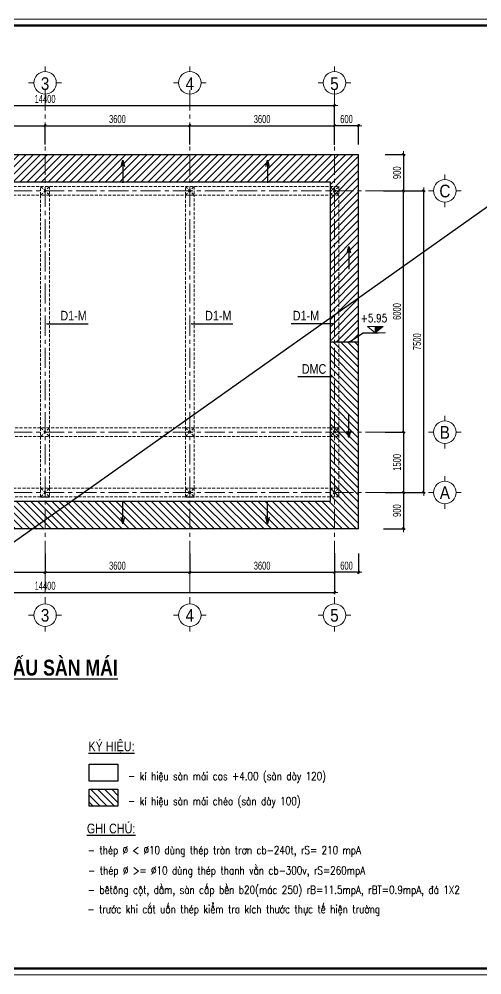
# Model space of a CAD drawing. Header units: millimetres. Extents: x -295047 to 29144, y -724756 to -246879.
# Drawn here: x -57354 to -45840, y -368365 to -344605 of the extents above; entities that cross this region are included whole.
import ezdxf
from ezdxf.enums import TextEntityAlignment as Align

# ---------------------------------------------------------------- set-up
doc = ezdxf.new("R2010")
doc.units = ezdxf.units.MM
doc.header["$MEASUREMENT"] = 0
doc.header["$PDMODE"] = 32
for name, pattern in [('CENTERX2', [4, 2.5, -0.5, 0.5, -0.5]), ('DASHDOT', [1, 0.5, -0.25, 0, -0.25]), ('HIDDEN', [0.375, 0.25, -0.125])]:
    doc.linetypes.add(name, pattern=pattern)
doc.layers.get('Defpoints').update_dxf_attribs({"color": 1})
doc.layers.add('KCS_Plotter', color=11, linetype='Continuous', plot=False)
for name, color, linetype, lineweight in [('Khungten_LCDI', 7, 'Continuous', 5), ('LC Dim', 8, 'Continuous', 18), ('LC Hatch', 252, 'Continuous', 9), ('LC ISO', 153, 'Continuous', 13), ('LC MANH DUT', 35, 'HIDDEN', 5), ('LC Net manh', 219, 'Continuous', 5), ('LC Net thay', 7, 'Continuous', 25), ('LC Net truc', 79, 'DASHDOT', 13), ('LC Text1', 3, 'Continuous', 20), ('LC Text2', 7, 'Continuous', 25)]:
    doc.layers.add(name, color=color, linetype=linetype, lineweight=lineweight)
doc.styles.add('HOATBIF', font='hoatbif.shx', dxfattribs={"width": 0.7})
doc.styles.add('Khungten', font='VHAVAN_1.TTF', dxfattribs={"width": 0.9, "height": 5000})
doc.styles.add('LC 1', font='VHAVANB_1.TTF')
doc.styles.add('LC 3', font='vnsimli.shx', dxfattribs={"width": 0.75})
doc.styles.add('LC3', font='VHARIALB_1.TTF', dxfattribs={"width": 0.8})
doc.styles.add('T1', font='Vnsimli.shx', dxfattribs={"width": 0.8})
doc.styles.add('T2', font='VHARIAL_1.TTF', dxfattribs={"width": 0.8})
doc.styles.add('Title', font='VHBLACK_1.TTF', dxfattribs={"width": 0.8})
doc.dimstyles.new('DIM CHUAN', dxfattribs={"dimscale": 60, "dimtxt": 2.5, "dimasz": 0.35, "dimexe": 0.5, "dimexo": 0, "dimgap": 0.8, "dimtad": 1, "dimdec": 0, "dimzin": 0, "dimdsep": 46, "dimtxsty": 'HOATBIF', "dimblk1": 'DOT', "dimblk2": 'DOT', "dimsah": 1, "dimcen": -1, "dimdle": 1, "dimclrd": 256, "dimclre": 256, "dimclrt": 4, "dimadec": 3, "dimazin": 2, "dimtfac": 0.333333, "dimtdec": 0, "dimtix": 1, "dimtmove": 2, "dimatfit": 3, "dimldrblk": 'DOT', "dimfxl": 1, "dimtvp": 0.833333, "dimtolj": 1, "dimtzin": 0, "dimarcsym": 0})

# ---------------------------------------------------------------- blocks, each defined once
blk = doc.blocks.new('DOT')
at = {"layer": 'LC Dim'}
blk.add_line((-3, 0), (3, 0), dxfattribs=at)
at = {"layer": 'LC Dim', "color": 4}
blk.add_line((-1, -1), (1, 1), dxfattribs=at)
blk.add_lwpolyline([(0.5, 1), (-1, -0.5), (-0.5, -1), (1, 0.5)], close=True, dxfattribs=at)
blk = doc.blocks.new('*D512')
at = {"layer": 'Defpoints', "color": 0, "ltscale": 2, "transparency": 16777216}
for p in [(-63908, -357891), (-49508, -357891), (-49508, -358857)]:
    blk.add_point(p, dxfattribs=at)
at = {"layer": 'LC Dim', "lineweight": -2, "ltscale": 2, "transparency": 16777216}
for p, q in [((-63908, -357891), (-63908, -358897)), ((-49508, -357891), (-49508, -358897)), ((-63880, -358857), (-49536, -358857))]:
    blk.add_line(p, q, dxfattribs=at)
at = {"layer": 'LC Dim', "lineweight": -2, "ltscale": 2, "transparency": 16777216, "xscale": 28, "yscale": 28, "zscale": 28, "rotation": 180}
blk.add_blockref('DOT', (-63908, -358857), dxfattribs=at)
at = {"layer": 'LC Dim', "lineweight": -2, "ltscale": 2, "transparency": 16777216, "xscale": 28, "yscale": 28, "zscale": 28}
blk.add_blockref('DOT', (-49508, -358857), dxfattribs=at)
at = {"layer": 'LC Dim', "color": 4, "ltscale": 2, "transparency": 16777216, "insert": (-56708, -358693), "char_height": 200, "attachment_point": 5, "style": 'HOATBIF'}
blk.add_mtext('\\A1;14400', dxfattribs=at)
blk = doc.blocks.new('*D513')
at = {"layer": 'Defpoints', "color": 0, "ltscale": 2, "transparency": 16777216}
for p in [(-48248, -348874), (-47288, -348874), (-48248, -356374)]:
    blk.add_point(p, dxfattribs=at)
at = {"layer": 'LC Dim', "lineweight": -2, "ltscale": 2, "transparency": 16777216}
for p, q in [((-48248, -348874), (-47248, -348874)), ((-47288, -356346), (-47288, -348902)), ((-48248, -356374), (-47248, -356374))]:
    blk.add_line(p, q, dxfattribs=at)
at = {"layer": 'LC Dim', "lineweight": -2, "ltscale": 2, "transparency": 16777216, "xscale": 28, "yscale": 28, "zscale": 28}
for p, rotation in [((-47288, -348874), 90), ((-47288, -356374), 270)]:
    blk.add_blockref('DOT', p, dxfattribs=dict(at, rotation=rotation))
at = {"layer": 'LC Dim', "color": 4, "ltscale": 2, "transparency": 16777216, "insert": (-47452, -352624), "char_height": 200, "attachment_point": 5, "rotation": 90, "style": 'HOATBIF'}
blk.add_mtext('\\A1;7500', dxfattribs=at)
blk = doc.blocks.new('TTRUC')
at = {"layer": 'LC ISO'}
for p, q in [((0, 6.95), (0, 10.13)), ((-6.95, 0), (-10.13, 0)), ((6.95, 0), (10.13, 0)), ((0, -6.95), (0, -10.13))]:
    blk.add_line(p, q, dxfattribs=at)
at = {"layer": 'LC Net manh'}
blk.add_circle((0, 0), 6.95, dxfattribs=at)
blk = doc.blocks.new('TIEUDE1')
at = {"layer": 'LC Text2', "color": 7, "style": 'LC 1'}
blk.add_attdef('TIªU§Ò', text='', height=5, dxfattribs=at).set_placement((0, 0), align=Align.BOTTOM_CENTER)
blk.add_attdef('TL', text='', height=3, dxfattribs=at).set_placement((0, -2), align=Align.TOP_CENTER)
blk = doc.blocks.new('*D507')
at = {"layer": 'Defpoints', "color": 0, "ltscale": 2, "transparency": 16777216}
for p in [(-60308, -357891), (-56708, -357891), (-56708, -358357)]:
    blk.add_point(p, dxfattribs=at)
at = {"layer": 'LC Dim', "lineweight": -2, "ltscale": 2, "transparency": 16777216}
for p, q in [((-60308, -357891), (-60308, -358397)), ((-56708, -357891), (-56708, -358397)), ((-60280, -358357), (-56736, -358357))]:
    blk.add_line(p, q, dxfattribs=at)
at = {"layer": 'LC Dim', "lineweight": -2, "ltscale": 2, "transparency": 16777216, "xscale": 28, "yscale": 28, "zscale": 28, "rotation": 180}
blk.add_blockref('DOT', (-60308, -358357), dxfattribs=at)
at = {"layer": 'LC Dim', "lineweight": -2, "ltscale": 2, "transparency": 16777216, "xscale": 28, "yscale": 28, "zscale": 28}
blk.add_blockref('DOT', (-56708, -358357), dxfattribs=at)
at = {"layer": 'LC Dim', "color": 4, "ltscale": 2, "transparency": 16777216, "insert": (-58508, -358193), "char_height": 200, "attachment_point": 5, "style": 'HOATBIF'}
blk.add_mtext('\\A1;3600', dxfattribs=at)
blk = doc.blocks.new('*D510')
at = {"layer": 'Defpoints', "color": 0, "ltscale": 2, "transparency": 16777216}
for p in [(-48248, -348874), (-47788, -348874), (-48248, -354874)]:
    blk.add_point(p, dxfattribs=at)
at = {"layer": 'LC Dim', "lineweight": -2, "ltscale": 2, "transparency": 16777216}
for p, q in [((-48248, -348874), (-47748, -348874)), ((-47788, -354846), (-47788, -348902)), ((-48248, -354874), (-47748, -354874))]:
    blk.add_line(p, q, dxfattribs=at)
at = {"layer": 'LC Dim', "lineweight": -2, "ltscale": 2, "transparency": 16777216, "xscale": 28, "yscale": 28, "zscale": 28}
for p, rotation in [((-47788, -348874), 90), ((-47788, -354874), 270)]:
    blk.add_blockref('DOT', p, dxfattribs=dict(at, rotation=rotation))
at = {"layer": 'LC Dim', "color": 4, "ltscale": 2, "transparency": 16777216, "insert": (-47952, -351874), "char_height": 200, "attachment_point": 5, "rotation": 90, "style": 'HOATBIF'}
blk.add_mtext('\\A1;6000', dxfattribs=at)
blk = doc.blocks.new('*D511')
at = {"layer": 'Defpoints', "color": 0, "ltscale": 2, "transparency": 16777216}
for p in [(-48248, -354874), (-48248, -356374), (-47788, -356374)]:
    blk.add_point(p, dxfattribs=at)
at = {"layer": 'LC Dim', "lineweight": -2, "ltscale": 2, "transparency": 16777216}
for p, q in [((-48248, -354874), (-47748, -354874)), ((-47788, -354902), (-47788, -356346)), ((-48248, -356374), (-47748, -356374))]:
    blk.add_line(p, q, dxfattribs=at)
at = {"layer": 'LC Dim', "lineweight": -2, "ltscale": 2, "transparency": 16777216, "xscale": 28, "yscale": 28, "zscale": 28}
for p, rotation in [((-47788, -354874), 90), ((-47788, -356374), 270)]:
    blk.add_blockref('DOT', p, dxfattribs=dict(at, rotation=rotation))
at = {"layer": 'LC Dim', "color": 4, "ltscale": 2, "transparency": 16777216, "insert": (-47952, -355624), "char_height": 200, "attachment_point": 5, "rotation": 90, "style": 'HOATBIF'}
blk.add_mtext('\\A1;1500', dxfattribs=at)
blk = doc.blocks.new('lcdi KC')
at = {"layer": 'Defpoints', "lineweight": 0}
blk.add_lwpolyline([(-1200, -14850), (-1200, 14850), (40800, 14850), (40800, -14850)], close=True, dxfattribs=at)
at = {"layer": 'Khungten_LCDI', "color": 5, "lineweight": 60}
blk.add_lwpolyline([(0, -14650), (0, 14650), (40600, 14650), (40600, -14650)], close=True, dxfattribs=at)
at = {"color": 7, "style": 'Khungten', "width": 0.8}
for tag, p in [('REVISION', (39499, -10746)), ('NGAYHT', (39546, -11609))]:
    blk.add_attdef(tag, text='', height=200, dxfattribs=at).set_placement(p, align=Align.CENTER)
at = {"layer": 'LC Text1', "style": 'Title', "width": 1.485915}
for tag, p, p2 in [('TENBANVE1', (36913, -8886), (40339, -8886)), ('TENBANVE2', (36913, -9562), (40339, -9562))]:
    blk.add_attdef(tag, text='', height=250, dxfattribs=at).set_placement(p, p2, align=Align.FIT)
at = {"layer": 'LC Text1', "style": 'Title', "width": 0.7}
blk.add_attdef('SOBANVE', text='', height=250, dxfattribs=at).set_placement((39562, -13896), align=Align.CENTER)
blk = doc.blocks.new('*D435')
at = {"layer": 'Defpoints', "color": 0, "ltscale": 2, "transparency": 16777216}
for p in [(-49508, -357881), (-48908, -357891), (-49508, -358357)]:
    blk.add_point(p, dxfattribs=at)
at = {"layer": 'LC Dim', "lineweight": -2, "ltscale": 2, "transparency": 16777216}
for p, q in [((-49508, -357881), (-49508, -358397)), ((-48908, -357891), (-48908, -358397)), ((-48936, -358357), (-49480, -358357))]:
    blk.add_line(p, q, dxfattribs=at)
at = {"layer": 'LC Dim', "lineweight": -2, "ltscale": 2, "transparency": 16777216, "xscale": 28, "yscale": 28, "zscale": 28, "rotation": 180}
blk.add_blockref('DOT', (-49508, -358357), dxfattribs=at)
at = {"layer": 'LC Dim', "lineweight": -2, "ltscale": 2, "transparency": 16777216, "xscale": 28, "yscale": 28, "zscale": 28}
blk.add_blockref('DOT', (-48908, -358357), dxfattribs=at)
at = {"layer": 'LC Dim', "color": 4, "ltscale": 2, "transparency": 16777216, "insert": (-49208, -358193), "char_height": 200, "attachment_point": 5, "style": 'HOATBIF'}
blk.add_mtext('\\A1;600', dxfattribs=at)
blk = doc.blocks.new('*D438')
at = {"layer": 'Defpoints', "color": 0, "ltscale": 2, "transparency": 16777216}
for p in [(-48248, -356374), (-48284, -357274), (-47788, -357274)]:
    blk.add_point(p, dxfattribs=at)
at = {"layer": 'LC Dim', "lineweight": -2, "ltscale": 2, "transparency": 16777216}
for p, q in [((-48248, -356374), (-47748, -356374)), ((-47788, -356402), (-47788, -357246)), ((-48284, -357274), (-47748, -357274))]:
    blk.add_line(p, q, dxfattribs=at)
at = {"layer": 'LC Dim', "lineweight": -2, "ltscale": 2, "transparency": 16777216, "xscale": 28, "yscale": 28, "zscale": 28}
for p, rotation in [((-47788, -356374), 90), ((-47788, -357274), 270)]:
    blk.add_blockref('DOT', p, dxfattribs=dict(at, rotation=rotation))
at = {"layer": 'LC Dim', "color": 4, "ltscale": 2, "transparency": 16777216, "insert": (-47952, -356824), "char_height": 200, "attachment_point": 5, "rotation": 90, "style": 'HOATBIF'}
blk.add_mtext('\\A1;900', dxfattribs=at)
blk = doc.blocks.new('*D439')
at = {"layer": 'Defpoints', "color": 0, "ltscale": 2, "transparency": 16777216}
for p in [(-48248, -347974), (-48284, -348874), (-47788, -348874)]:
    blk.add_point(p, dxfattribs=at)
at = {"layer": 'LC Dim', "lineweight": -2, "ltscale": 2, "transparency": 16777216}
for p, q in [((-48248, -347974), (-47748, -347974)), ((-47788, -348002), (-47788, -348846)), ((-48284, -348874), (-47748, -348874))]:
    blk.add_line(p, q, dxfattribs=at)
at = {"layer": 'LC Dim', "lineweight": -2, "ltscale": 2, "transparency": 16777216, "xscale": 28, "yscale": 28, "zscale": 28}
for p, rotation in [((-47788, -347974), 90), ((-47788, -348874), 270)]:
    blk.add_blockref('DOT', p, dxfattribs=dict(at, rotation=rotation))
at = {"layer": 'LC Dim', "color": 4, "ltscale": 2, "transparency": 16777216, "insert": (-47952, -348424), "char_height": 200, "attachment_point": 5, "rotation": 90, "style": 'HOATBIF'}
blk.add_mtext('\\A1;900', dxfattribs=at)
blk = doc.blocks.new('*D440')
at = {"layer": 'Defpoints', "color": 0, "ltscale": 2, "transparency": 16777216}
for p in [(-49508, -346755), (-63908, -347721), (-49508, -347721)]:
    blk.add_point(p, dxfattribs=at)
at = {"layer": 'LC Dim', "lineweight": -2, "ltscale": 2, "transparency": 16777216}
for p, q in [((-63908, -347721), (-63908, -346715)), ((-63880, -346755), (-49536, -346755)), ((-49508, -347721), (-49508, -346715))]:
    blk.add_line(p, q, dxfattribs=at)
at = {"layer": 'LC Dim', "lineweight": -2, "ltscale": 2, "transparency": 16777216, "xscale": 28, "yscale": 28, "zscale": 28, "rotation": 180}
blk.add_blockref('DOT', (-63908, -346755), dxfattribs=at)
at = {"layer": 'LC Dim', "lineweight": -2, "ltscale": 2, "transparency": 16777216, "xscale": 28, "yscale": 28, "zscale": 28}
blk.add_blockref('DOT', (-49508, -346755), dxfattribs=at)
at = {"layer": 'LC Dim', "color": 4, "ltscale": 2, "transparency": 16777216, "insert": (-56708, -346591), "char_height": 200, "attachment_point": 5, "style": 'HOATBIF'}
blk.add_mtext('\\A1;14400', dxfattribs=at)
blk = doc.blocks.new('*D442')
at = {"layer": 'Defpoints', "color": 0, "ltscale": 2, "transparency": 16777216}
for p in [(-56708, -347255), (-60308, -347721), (-56708, -347721)]:
    blk.add_point(p, dxfattribs=at)
at = {"layer": 'LC Dim', "lineweight": -2, "ltscale": 2, "transparency": 16777216}
for p, q in [((-60308, -347721), (-60308, -347215)), ((-60280, -347255), (-56736, -347255)), ((-56708, -347721), (-56708, -347215))]:
    blk.add_line(p, q, dxfattribs=at)
at = {"layer": 'LC Dim', "lineweight": -2, "ltscale": 2, "transparency": 16777216, "xscale": 28, "yscale": 28, "zscale": 28, "rotation": 180}
blk.add_blockref('DOT', (-60308, -347255), dxfattribs=at)
at = {"layer": 'LC Dim', "lineweight": -2, "ltscale": 2, "transparency": 16777216, "xscale": 28, "yscale": 28, "zscale": 28}
blk.add_blockref('DOT', (-56708, -347255), dxfattribs=at)
at = {"layer": 'LC Dim', "color": 4, "ltscale": 2, "transparency": 16777216, "insert": (-58508, -347091), "char_height": 200, "attachment_point": 5, "style": 'HOATBIF'}
blk.add_mtext('\\A1;3600', dxfattribs=at)
blk = doc.blocks.new('*D444')
at = {"layer": 'Defpoints', "color": 0, "ltscale": 2, "transparency": 16777216}
for p in [(-49508, -347255), (-49508, -347731), (-48908, -347721)]:
    blk.add_point(p, dxfattribs=at)
at = {"layer": 'LC Dim', "lineweight": -2, "ltscale": 2, "transparency": 16777216}
for p, q in [((-49508, -347731), (-49508, -347215)), ((-48936, -347255), (-49480, -347255)), ((-48908, -347721), (-48908, -347215))]:
    blk.add_line(p, q, dxfattribs=at)
at = {"layer": 'LC Dim', "lineweight": -2, "ltscale": 2, "transparency": 16777216, "xscale": 28, "yscale": 28, "zscale": 28, "rotation": 180}
blk.add_blockref('DOT', (-49508, -347255), dxfattribs=at)
at = {"layer": 'LC Dim', "lineweight": -2, "ltscale": 2, "transparency": 16777216, "xscale": 28, "yscale": 28, "zscale": 28}
blk.add_blockref('DOT', (-48908, -347255), dxfattribs=at)
at = {"layer": 'LC Dim', "color": 4, "ltscale": 2, "transparency": 16777216, "insert": (-49208, -347091), "char_height": 200, "attachment_point": 5, "style": 'HOATBIF'}
blk.add_mtext('\\A1;600', dxfattribs=at)
blk = doc.blocks.new('Caodo1')
at = {"layer": 'LC Text1'}
blk.add_hatch(color=256, dxfattribs=at).paths.add_polyline_path([(0, 200), (0, 0), (243, 200)])
for p, q in [((324, 0), (-324, 0)), ((0, 0), (0, 200))]:
    blk.add_line(p, q, dxfattribs=at)
blk.add_lwpolyline([(-243, 200), (243, 200), (0, 0), (0, 0)], close=True, dxfattribs=at)
at = {"layer": 'LC Text1', "style": 'T1', "width": 0.8}
blk.add_attdef('%%P0,00', text='', height=250, dxfattribs=at).set_placement((-39, 460), align=Align.MIDDLE_CENTER)
blk = doc.blocks.new('*D604')
at = {"layer": 'Defpoints', "color": 0, "ltscale": 2, "transparency": 16777216}
for p in [(-56708, -357891), (-53108, -357891), (-53108, -358357)]:
    blk.add_point(p, dxfattribs=at)
at = {"layer": 'LC Dim', "lineweight": -2, "ltscale": 2, "transparency": 16777216}
for p, q in [((-56708, -357891), (-56708, -358397)), ((-53108, -357891), (-53108, -358397)), ((-56680, -358357), (-53136, -358357))]:
    blk.add_line(p, q, dxfattribs=at)
at = {"layer": 'LC Dim', "lineweight": -2, "ltscale": 2, "transparency": 16777216, "xscale": 28, "yscale": 28, "zscale": 28, "rotation": 180}
blk.add_blockref('DOT', (-56708, -358357), dxfattribs=at)
at = {"layer": 'LC Dim', "lineweight": -2, "ltscale": 2, "transparency": 16777216, "xscale": 28, "yscale": 28, "zscale": 28}
blk.add_blockref('DOT', (-53108, -358357), dxfattribs=at)
at = {"layer": 'LC Dim', "color": 4, "ltscale": 2, "transparency": 16777216, "insert": (-54908, -358193), "char_height": 200, "attachment_point": 5, "style": 'HOATBIF'}
blk.add_mtext('\\A1;3600', dxfattribs=at)
blk = doc.blocks.new('*D603')
at = {"layer": 'Defpoints', "color": 0, "ltscale": 2, "transparency": 16777216}
for p in [(-53108, -347255), (-56708, -347721), (-53108, -347721)]:
    blk.add_point(p, dxfattribs=at)
at = {"layer": 'LC Dim', "lineweight": -2, "ltscale": 2, "transparency": 16777216}
for p, q in [((-56708, -347721), (-56708, -347215)), ((-56680, -347255), (-53136, -347255)), ((-53108, -347721), (-53108, -347215))]:
    blk.add_line(p, q, dxfattribs=at)
at = {"layer": 'LC Dim', "lineweight": -2, "ltscale": 2, "transparency": 16777216, "xscale": 28, "yscale": 28, "zscale": 28, "rotation": 180}
blk.add_blockref('DOT', (-56708, -347255), dxfattribs=at)
at = {"layer": 'LC Dim', "lineweight": -2, "ltscale": 2, "transparency": 16777216, "xscale": 28, "yscale": 28, "zscale": 28}
blk.add_blockref('DOT', (-53108, -347255), dxfattribs=at)
at = {"layer": 'LC Dim', "color": 4, "ltscale": 2, "transparency": 16777216, "insert": (-54908, -347091), "char_height": 200, "attachment_point": 5, "style": 'HOATBIF'}
blk.add_mtext('\\A1;3600', dxfattribs=at)
blk = doc.blocks.new('*D606')
at = {"layer": 'Defpoints', "color": 0, "ltscale": 2, "transparency": 16777216}
for p in [(-53108, -357891), (-49508, -357891), (-49508, -358357)]:
    blk.add_point(p, dxfattribs=at)
at = {"layer": 'LC Dim', "lineweight": -2, "ltscale": 2, "transparency": 16777216}
for p, q in [((-53108, -357891), (-53108, -358397)), ((-49508, -357891), (-49508, -358397)), ((-53080, -358357), (-49536, -358357))]:
    blk.add_line(p, q, dxfattribs=at)
at = {"layer": 'LC Dim', "lineweight": -2, "ltscale": 2, "transparency": 16777216, "xscale": 28, "yscale": 28, "zscale": 28, "rotation": 180}
blk.add_blockref('DOT', (-53108, -358357), dxfattribs=at)
at = {"layer": 'LC Dim', "lineweight": -2, "ltscale": 2, "transparency": 16777216, "xscale": 28, "yscale": 28, "zscale": 28}
blk.add_blockref('DOT', (-49508, -358357), dxfattribs=at)
at = {"layer": 'LC Dim', "color": 4, "ltscale": 2, "transparency": 16777216, "insert": (-51308, -358193), "char_height": 200, "attachment_point": 5, "style": 'HOATBIF'}
blk.add_mtext('\\A1;3600', dxfattribs=at)
blk = doc.blocks.new('*D605')
at = {"layer": 'Defpoints', "color": 0, "ltscale": 2, "transparency": 16777216}
for p in [(-49508, -347255), (-53108, -347721), (-49508, -347721)]:
    blk.add_point(p, dxfattribs=at)
at = {"layer": 'LC Dim', "lineweight": -2, "ltscale": 2, "transparency": 16777216}
for p, q in [((-53108, -347721), (-53108, -347215)), ((-53080, -347255), (-49536, -347255)), ((-49508, -347721), (-49508, -347215))]:
    blk.add_line(p, q, dxfattribs=at)
at = {"layer": 'LC Dim', "lineweight": -2, "ltscale": 2, "transparency": 16777216, "xscale": 28, "yscale": 28, "zscale": 28, "rotation": 180}
blk.add_blockref('DOT', (-53108, -347255), dxfattribs=at)
at = {"layer": 'LC Dim', "lineweight": -2, "ltscale": 2, "transparency": 16777216, "xscale": 28, "yscale": 28, "zscale": 28}
blk.add_blockref('DOT', (-49508, -347255), dxfattribs=at)
at = {"layer": 'LC Dim', "color": 4, "ltscale": 2, "transparency": 16777216, "insert": (-51308, -347091), "char_height": 200, "attachment_point": 5, "style": 'HOATBIF'}
blk.add_mtext('\\A1;3600', dxfattribs=at)

msp = doc.modelspace()

# ---------------------------------------------------------------- hatches: boundary and pattern name
at = {"layer": 'LC Hatch', "ltscale": 2}
h = msp.add_hatch(dxfattribs=at)
h.set_pattern_fill('ANSI31', color=256, scale=1000)
h.paths.add_polyline_path([(-48908.2, -347974.4), (-64508.2, -347974.4), (-64508.2, -352629.4), (-63798.2, -352629.4), (-63798.2, -348654.4), (-49618.2, -348654.4), (-49618.2, -348984.4), (-49618.2, -352629.4), (-48908.2, -352629.4)])
h = msp.add_hatch(dxfattribs=at)
h.set_pattern_fill('ANSI31', color=256, scale=1000, angle=90)
h.paths.add_polyline_path([(-48908.2, -357284.4), (-64508.2, -357284.4), (-64508.2, -352629.4), (-63798.2, -352629.4), (-63798.2, -356494.4), (-63798.2, -356594.4), (-49618.2, -356594.4), (-49618.2, -356274.4), (-49618.2, -352629.4), (-48908.2, -352629.4)])
h = msp.add_hatch(dxfattribs=at)
h.set_pattern_fill('ANSI31', color=256, scale=1000, angle=90)
h.set_pattern_definition([(135, (-26887.2, 8e-10), (-88.388348, -88.388348), [])])
h.paths.add_polyline_path([(-54894.1, -364171.6), (-54894.1, -363751.3), (-55613, -363751.3), (-55613, -364171.6)])

# ---------------------------------------------------------------- linework, layer by layer
at = {"layer": 'KCS_Plotter', "ltscale": 2}
msp.add_line((-72704.2, -368365.3), (-39104.2, -344605.3), dxfattribs=at)
at = {"layer": 'LC MANH DUT', "ltscale": 300}
for p, q in [((-64018.2, -348764.4), (-49398.2, -348764.4)), ((-56818.2, -348984.4), (-56598.2, -348764.4)), ((-56818.2, -348764.4), (-56598.2, -348984.4)), ((-53218.2, -348984.4), (-52998.2, -348764.4)), ((-53218.2, -348764.4), (-52998.2, -348984.4)), ((-49618.2, -348984.4), (-49398.2, -348764.4)), ((-49618.2, -348764.4), (-49398.2, -348984.4)), ((-49398.2, -356484.4), (-49398.2, -348764.4)), ((-60198.2, -348984.4), (-56818.2, -348984.4)), ((-56818.2, -348984.4), (-56818.2, -354764.4)), ((-56598.2, -354764.4), (-56598.2, -348984.4)), ((-56598.2, -348984.4), (-49618.2, -348984.4)), ((-53218.2, -348984.4), (-53218.2, -354764.4)), ((-52998.2, -354764.4), (-52998.2, -348984.4)), ((-49398.2, -348984.4), (-49618.2, -348984.4)), ((-56818.2, -354764.4), (-60198.2, -354764.4)), ((-56818.2, -354764.4), (-56598.2, -354984.4)), ((-56818.2, -354984.4), (-56598.2, -354764.4)), ((-49618.2, -354764.4), (-56598.2, -354764.4)), ((-53218.2, -354764.4), (-52998.2, -354984.4)), ((-53218.2, -354984.4), (-52998.2, -354764.4)), ((-49618.2, -354764.4), (-49398.2, -354764.4)), ((-49618.2, -354764.4), (-49398.2, -354984.4)), ((-49618.2, -354984.4), (-49398.2, -354764.4)), ((-56818.2, -354984.4), (-60198.2, -354984.4)), ((-56818.2, -354984.4), (-56818.2, -356264.4)), ((-56598.2, -356264.4), (-56598.2, -354984.4)), ((-49618.2, -354984.4), (-56598.2, -354984.4)), ((-53218.2, -354984.4), (-53218.2, -356264.4)), ((-52998.2, -356264.4), (-52998.2, -354984.4)), ((-60198.2, -356264.4), (-56818.2, -356264.4)), ((-56818.2, -356484.4), (-56598.2, -356264.4)), ((-56818.2, -356264.4), (-56598.2, -356484.4)), ((-56598.2, -356264.4), (-49618.2, -356264.4)), ((-53218.2, -356484.4), (-52998.2, -356264.4)), ((-53218.2, -356264.4), (-52998.2, -356484.4)), ((-49618.2, -356484.4), (-49398.2, -356264.4)), ((-49618.2, -356264.4), (-49398.2, -356484.4)), ((-56818.2, -356484.4), (-60198.2, -356484.4)), ((-49618.2, -356484.4), (-56598.2, -356484.4))]:
    msp.add_line(p, q, dxfattribs=at)
for points in [[(-56818.2, -348764.4), (-56598.2, -348764.4), (-56598.2, -348984.4), (-56818.2, -348984.4)], [(-53218.2, -348764.4), (-52998.2, -348764.4), (-52998.2, -348984.4), (-53218.2, -348984.4)], [(-49618.2, -348764.4), (-49398.2, -348764.4), (-49398.2, -348984.4), (-49618.2, -348984.4)], [(-56818.2, -354984.4), (-56598.2, -354984.4), (-56598.2, -354764.4), (-56818.2, -354764.4)], [(-53218.2, -354984.4), (-52998.2, -354984.4), (-52998.2, -354764.4), (-53218.2, -354764.4)], [(-49618.2, -354984.4), (-49398.2, -354984.4), (-49398.2, -354764.4), (-49618.2, -354764.4)], [(-56818.2, -356264.4), (-56598.2, -356264.4), (-56598.2, -356484.4), (-56818.2, -356484.4)], [(-53218.2, -356264.4), (-52998.2, -356264.4), (-52998.2, -356484.4), (-53218.2, -356484.4)], [(-49618.2, -356264.4), (-49398.2, -356264.4), (-49398.2, -356484.4), (-49618.2, -356484.4)]]:
    msp.add_lwpolyline(points, close=True, dxfattribs=at)
at = {"layer": 'LC Net thay'}
for p, q in [((-64508.2, -347974.4), (-48908.2, -347974.4)), ((-48908.2, -357274.4), (-48908.2, -347974.4)), ((-63798.2, -348654.4), (-49618.2, -348654.4)), ((-49618.2, -348654.4), (-49618.2, -354984.4)), ((-49618.2, -352629.4), (-48908.2, -352629.4)), ((-49618.2, -354984.4), (-49618.2, -356594.4)), ((-56708.2, -356594.4), (-60308.2, -356594.4)), ((-56818.2, -356484.4), (-56598.2, -356484.4)), ((-49618.2, -356594.4), (-56708.2, -356594.4)), ((-53218.2, -356484.4), (-52998.2, -356484.4)), ((-48908.2, -357274.4), (-64508.2, -357274.4))]:
    msp.add_line(p, q, dxfattribs=at)
for points in [[(-55613, -363128.9), (-54894.1, -363128.9), (-54894.1, -363549.1), (-55613, -363549.1)], [(-55613, -363751.3), (-54894.1, -363751.3), (-54894.1, -364171.6), (-55613, -364171.6)]]:
    msp.add_lwpolyline(points, close=True, dxfattribs=at)
at = {"layer": 'LC Net truc', "linetype": 'CENTERX2', "ltscale": 200}
for p, q in [((-56708.2, -346375.3), (-56708.2, -359102.5)), ((-53108.2, -346375.3), (-53108.2, -359102.5)), ((-49508.2, -346375.3), (-49508.2, -359102.5)), ((-65532.4, -348874.4), (-47937.7, -348874.4)), ((-65532.4, -354874.4), (-47937.7, -354874.4)), ((-65532.4, -356374.4), (-47937.7, -356374.4))]:
    msp.add_line(p, q, dxfattribs=at)

# ---------------------------------------------------------------- block references
at = {"layer": 'LC ISO', "xscale": -40.31376784078886, "yscale": 40.31376784078886, "zscale": 40.31376784078886, "rotation": 180}
for p in [(-56708.2, -346190.3), (-53108.2, -346190.3), (-49508.2, -346190.3)]:
    msp.add_blockref('TTRUC', p, dxfattribs=at)
at = {"layer": 'LC ISO', "xscale": 40.31376784078886, "yscale": 40.31376784078886, "zscale": 40.31376784078886}
for p in [(-46761, -348874.4), (-46761, -354874.4), (-46761, -356374.4), (-56708.2, -359422), (-53108.2, -359422), (-49508.2, -359422)]:
    msp.add_blockref('TTRUC', p, dxfattribs=at)
at = {"layer": 'LC Net thay', "xscale": 0.8, "yscale": 0.8, "zscale": 0.8}
msp.add_blockref('lcdi KC', (-71744.2, -356485.3), dxfattribs=at)
at = {"layer": 'LC Text1'}
ref = msp.add_blockref('Caodo1', (-48493.6, -352405.9), dxfattribs=dict(at, xscale=0.8, yscale=0.8, zscale=0.8))
ref.add_attrib('%%P0,00', '+5.95', dxfattribs={"layer": 'LC Text2', "color": 4, "height": 200, "style": 'T1', "width": 0.8}).set_placement((-48524.9, -352038.3), align=Align.MIDDLE_CENTER)
at = {"layer": 'LC Text2'}
ref = msp.add_blockref('TIEUDE1', (-58114, -361041.9), dxfattribs=dict(at, xscale=80.00000000015463, yscale=80.00000000015463, zscale=80.00000000015463))
ref.add_attrib('TIªU§Ò', '%%UmÆt b»ng KÕT CÊU sµn m¸i', dxfattribs={"color": 7, "height": 393.953, "style": 'LC3', "width": 0.8}).set_placement((-58114, -361041.9), align=Align.BOTTOM_CENTER)

# ---------------------------------------------------------------- texts
at = {"layer": 'LC Text1', "ltscale": 0.2, "style": 'LC 1', "width": 0.9}
for s, p in [('3', (-56708.2, -346461.9)), ('4', (-53108.2, -346461.9)), ('5', (-49508.2, -346463.6)), ('c', (-46761, -349131.2)), ('b', (-46761, -355131.2)), ('a', (-46761, -356631.2)), ('3', (-56708.2, -359678.8)), ('4', (-53108.2, -359678.8)), ('5', (-49508.2, -359678.8))]:
    msp.add_text(s, height=315.7, dxfattribs=at).set_placement(p, align=Align.BOTTOM_CENTER)
at = {"layer": 'LC Text1', "style": 'T2', "width": 0.8}
for s, p in [('d1-m', (-56327.5, -352097.2)), ('d1-m', (-52727.5, -352097.2)), ('d1-m', (-50545, -352097.2)), ('dmc', (-50322.1, -353422))]:
    msp.add_text(s, height=240, dxfattribs=at).set_placement(p)
at = {"layer": 'LC Text1', "color": 3, "style": 'LC 3', "width": 0.8}
for s, p in [('- kÝ hiÖu sµn m¸i cos +4.00 (sµn dµy 120)', (-54641, -363522.6)), ('- kÝ hiÖu sµn m¸i chÐo (sµn dµy 100)', (-54641, -364144.2)), ('- thÐp %%C < %%C10 dïng thÐp trßn tr¬n cb-240t, rS= 210 mpA', (-55643.7, -365363.6)), ('- thÐp %%C >= %%C10 dïng thÐp thanh v»n cb-300v, rS=260mpA', (-55635.6, -365868.7)), ('- bªt«ng cét, dÇm, sµn cÊp bÒn b20(m¸c 250) rB=11.5mpA, rBT=0.9mpA, ®¸ 1X2', (-55645.3, -366350)), ('- tr\xadíc khi c¾t uèn thÐp kiÓm tra kÝch th\xadíc thùc tÕ hiÖn tr\xadêng', (-55655, -366831.4))]:
    msp.add_text(s, height=200, dxfattribs=at).set_placement(p)
at = {"layer": 'LC Text2', "style": 'T2', "width": 0.8}
for s, p in [('%%UKý HIÖU:', (-55629.2, -362804.6)), ('%%Ughi chó:', (-55667.6, -364846.8))]:
    msp.add_text(s, height=240, dxfattribs=at).set_placement(p)

# ---------------------------------------------------------------- dimensions: what is measured, and where the dimension line sits
at = {"layer": 'LC Dim', "ltscale": 2}
for base, p1, p2, picture, middle in [((-49508.2, -346755.4), (-63908.2, -347721.3), (-49508.2, -347721.3), '*D440', (-56708.2, -346591.4)), ((-56708.2, -347255.4), (-60308.2, -347721.3), (-56708.2, -347721.3), '*D442', (-58508.2, -347091.4)), ((-53108.2, -347255.4), (-56708.2, -347721.3), (-53108.2, -347721.3), '*D603', (-54908.2, -347091.4)), ((-49508.2, -347255.4), (-53108.2, -347721.3), (-49508.2, -347721.3), '*D605', (-51308.2, -347091.4)), ((-49508.2, -347255.4), (-48908.2, -347721.3), (-49508.2, -347731.1), '*D444', (-49208.2, -347091.4)), ((-49508.2, -358856.8), (-63908.2, -357890.9), (-49508.2, -357890.9), '*D512', (-56708.2, -358692.8)), ((-56708.2, -358356.8), (-60308.2, -357890.9), (-56708.2, -357890.9), '*D507', (-58508.2, -358192.8)), ((-53108.2, -358356.8), (-56708.2, -357890.9), (-53108.2, -357890.9), '*D604', (-54908.2, -358192.8)), ((-49508.2, -358356.8), (-53108.2, -357890.9), (-49508.2, -357890.9), '*D606', (-51308.2, -358192.8)), ((-49508.2, -358356.8), (-48908.2, -357890.9), (-49508.2, -357881.2), '*D435', (-49208.2, -358192.8))]:
    dim = msp.add_linear_dim(base=base, p1=p1, p2=p2, dimstyle='DIM CHUAN', override={"dimscale": 80}, dxfattribs=at)
    dim.commit()
    dim.dimension.update_dxf_attribs({"geometry": picture, "text_midpoint": middle})
for base, p1, p2, picture, middle in [((-47787.8, -348874.4), (-48247.5, -347974.4), (-48283.7, -348874.4), '*D439', (-47951.8, -348424.4)), ((-47287.8, -348874.4), (-48247.5, -356374.4), (-48247.5, -348874.4), '*D513', (-47451.8, -352624.4)), ((-47787.8, -348874.4), (-48247.5, -354874.4), (-48247.5, -348874.4), '*D510', (-47951.8, -351874.4)), ((-47787.8, -356374.4), (-48247.5, -354874.4), (-48247.5, -356374.4), '*D511', (-47951.8, -355624.4)), ((-47787.8, -357274.4), (-48247.5, -356374.4), (-48283.7, -357274.4), '*D438', (-47951.8, -356824.4))]:
    dim = msp.add_linear_dim(base=base, p1=p1, p2=p2, angle=90, dimstyle='DIM CHUAN', override={"dimscale": 80}, dxfattribs=at)
    dim.commit()
    dim.dimension.update_dxf_attribs({"geometry": picture, "text_midpoint": middle})

# ---------------------------------------------------------------- leaders
for points, override in [([(-54777.1, -348108.6), (-54777.1, -348673.2)], {"dimscale": 80, "dimasz": 2, "dimldrblk": 'Open30'}), ([(-51177.1, -348108.6), (-51177.1, -348673.2)], {"dimscale": 80, "dimasz": 2, "dimldrblk": 'Open30'}), ([(-49146.9, -350254), (-49146.9, -350818.6)], {"dimscale": 80, "dimasz": 2, "dimldrblk": 'Open30'}), ([(-56666, -352177.2), (-55633.1, -352177.2)], {"dimscale": 80}), ([(-53066, -352177.2), (-52033.1, -352177.2)], {"dimscale": 80}), ([(-49550.5, -352177.2), (-50583.3, -352177.2)], {"dimscale": 80}), ([(-49135.3, -352629.4), (-48795.7, -352405.9), (-48419.7, -352405.9)], {"dimscale": 80}), ([(-49549.7, -353502), (-50421.5, -353502)], {"dimscale": 80}), ([(-49146.9, -355004.7), (-49146.9, -354440.1)], {"dimscale": 80, "dimasz": 2, "dimldrblk": 'Open30'}), ([(-54777.1, -357150.1), (-54777.1, -356585.5)], {"dimscale": 80, "dimasz": 2, "dimldrblk": 'Open30'}), ([(-51177.1, -357150.1), (-51177.1, -356585.5)], {"dimscale": 80, "dimasz": 2, "dimldrblk": 'Open30'})]:
    msp.add_leader(points, dimstyle='DIM CHUAN', override=override, dxfattribs=at)

doc.saveas('drawing.dxf')
